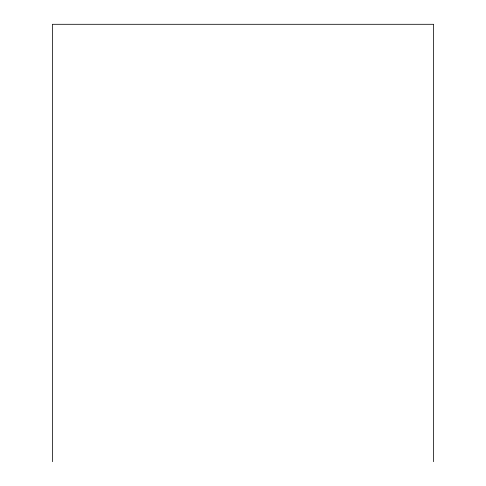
<?xml version="1.0" encoding="UTF-8"?>
<svg xmlns="http://www.w3.org/2000/svg" width="486" height="486" viewBox="0 0 486 486"><rect width="100%" height="100%" fill="white"/><g stroke="black" fill="none" stroke-linecap="round" stroke-linejoin="round"><path stroke-width="0.73" d="M433.615 461.7L433.615 24.3L52.385 24.3L52.385 461.7"/></g></svg>
